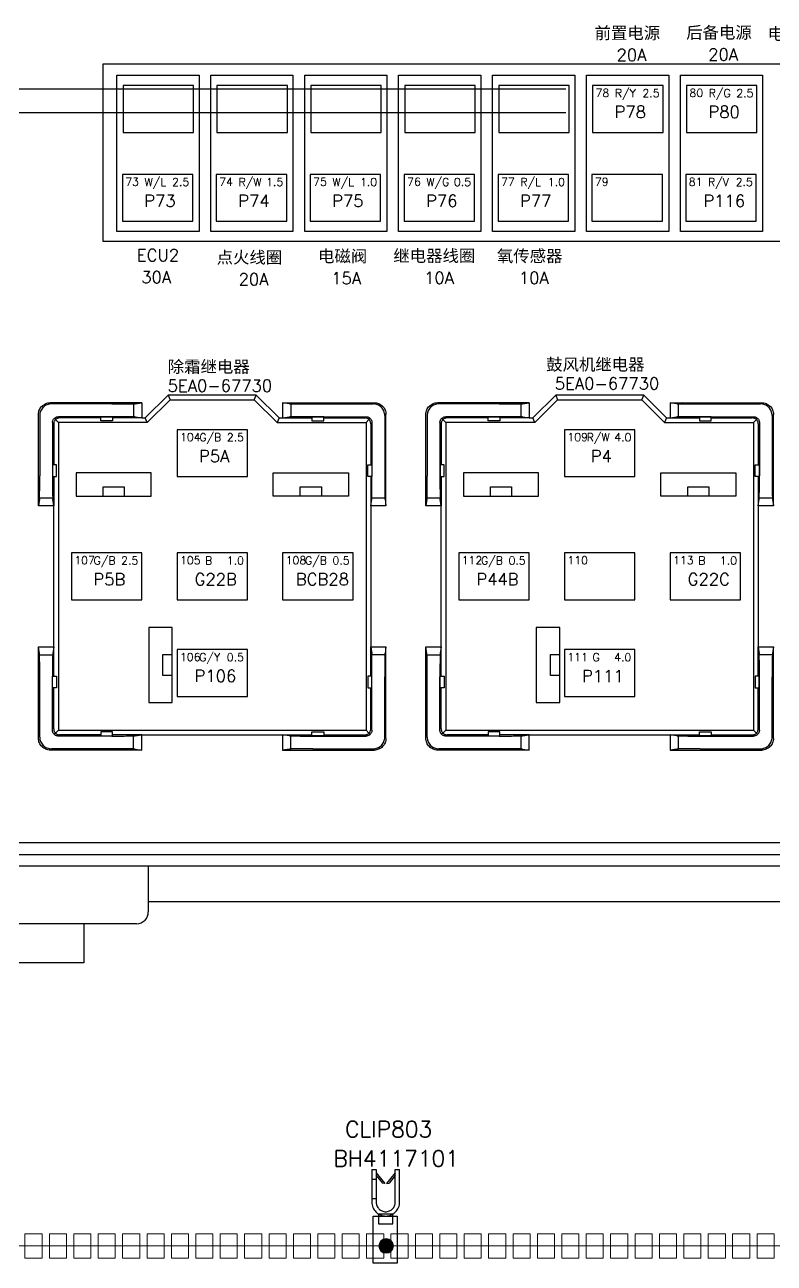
# Model space of a CAD drawing. Header units: millimetres. Extents: x 6 to 3615, y 6 to 858.
# Drawn here: x 2113.9 to 2241.9, y 422.3 to 633.9 of the extents above; entities that cross this region are included whole.
import ezdxf

# ---------------------------------------------------------------- set-up
doc = ezdxf.new("R2010")
doc.units = ezdxf.units.MM
doc.styles.add('Simplex_Style', font='simplex_.ttf')

msp = doc.modelspace()

# ---------------------------------------------------------------- hatches: boundary and pattern name
h = msp.add_hatch(color=0)
edge = h.paths.add_edge_path()
edge.add_arc((2175.65, 425.27), 1.25, 0, 360)
h = msp.add_hatch(color=0)
edge = h.paths.add_edge_path()
edge.add_arc((2175.65, 425.27), 1.25, 0, 360)

# ---------------------------------------------------------------- linework, layer by layer
at = {"color": 0, "linetype": 'Continuous', "lineweight": 30, "flags": 128}
for points in [[(2127.26, 627.16), (2127.26, 596.89), (2257.97, 596.89), (2257.97, 627.16), (2127.26, 627.16)], [(2073.3, 622.91), (2206.31, 622.91)], [(2073.3, 618.9), (2206.31, 618.9)], [(2116.29, 567.32), (2116.3, 567.51), (2116.33, 567.71), (2116.37, 567.9), (2116.44, 568.08), (2116.52, 568.26), (2116.62, 568.43), (2116.74, 568.59), (2116.87, 568.73), (2117.02, 568.86), (2117.18, 568.98), (2117.35, 569.08), (2117.52, 569.17), (2117.71, 569.23), (2117.9, 569.28), (2118.09, 569.31), (2118.29, 569.32)], [(2118.5, 569.11), (2118.3, 569.1), (2118.11, 569.07), (2117.92, 569.02), (2117.73, 568.96), (2117.55, 568.88), (2117.39, 568.77), (2117.23, 568.66), (2117.08, 568.52), (2116.95, 568.38), (2116.83, 568.22), (2116.73, 568.05), (2116.65, 567.87), (2116.58, 567.69), (2116.53, 567.5), (2116.51, 567.3), (2116.49, 567.11)], [(2133.93, 569.32), (2118.29, 569.32)], [(2128.79, 569.11), (2118.5, 569.11)], [(2128.79, 569.11), (2129.16, 569.11), (2129.53, 569.11), (2129.9, 569.11), (2130.26, 569.11), (2130.6, 569.11), (2130.92, 569.12), (2131.23, 569.12), (2131.52, 569.12), (2131.78, 569.12), (2132.02, 569.13), (2132.23, 569.13), (2132.4, 569.14), (2132.55, 569.14), (2132.66, 569.14), (2132.74, 569.15), (2132.78, 569.15)], [(2132.52, 569.14), (2132.52, 566.9)], [(2132.78, 569.15), (2133.93, 569.32), (2133.93, 566.71), (2134.53, 566.71)], [(2138.77, 569.82), (2134.86, 565.91), (2134.53, 566.71), (2138.44, 570.62)], [(2153.47, 570.62), (2138.44, 570.62), (2138.77, 569.82), (2153.14, 569.82)], [(2157.05, 565.91), (2153.14, 569.82), (2153.47, 570.62), (2157.38, 566.71), (2157.98, 566.71), (2159.13, 566.89)], [(2159.13, 569.15), (2157.98, 569.32), (2173.62, 569.32)], [(2157.98, 569.32), (2157.98, 566.71), (2162.99, 566.71)], [(2159.13, 569.15), (2159.17, 569.15), (2159.25, 569.14), (2159.36, 569.14), (2159.51, 569.14), (2159.68, 569.13), (2159.89, 569.13), (2160.13, 569.12), (2160.39, 569.12), (2160.68, 569.12), (2160.99, 569.12), (2161.32, 569.11), (2161.66, 569.11), (2162.01, 569.11), (2162.38, 569.11), (2162.75, 569.11), (2163.13, 569.11)], [(2159.39, 569.14), (2159.39, 566.9)], [(2163.13, 569.11), (2173.41, 569.11)], [(2175.42, 567.11), (2175.41, 567.3), (2175.38, 567.5), (2175.33, 567.69), (2175.26, 567.87), (2175.18, 568.05), (2175.08, 568.22), (2174.96, 568.38), (2174.83, 568.52), (2174.68, 568.66), (2174.53, 568.77), (2174.36, 568.88), (2174.18, 568.96), (2173.99, 569.02), (2173.8, 569.07), (2173.61, 569.1), (2173.41, 569.11)], [(2173.62, 569.32), (2173.82, 569.31), (2174.01, 569.28), (2174.2, 569.23), (2174.39, 569.17), (2174.57, 569.08), (2174.73, 568.98), (2174.89, 568.86), (2175.04, 568.73), (2175.17, 568.59), (2175.29, 568.43), (2175.39, 568.26), (2175.47, 568.08), (2175.54, 567.9), (2175.59, 567.71), (2175.62, 567.51), (2175.62, 567.32)], [(2182.44, 567.32), (2182.45, 567.51), (2182.48, 567.71), (2182.53, 567.9), (2182.59, 568.08), (2182.68, 568.26), (2182.78, 568.43), (2182.9, 568.59), (2183.03, 568.73), (2183.17, 568.86), (2183.33, 568.98), (2183.5, 569.08), (2183.68, 569.17), (2183.86, 569.23), (2184.05, 569.28), (2184.25, 569.31), (2184.45, 569.32)], [(2184.66, 569.11), (2184.46, 569.1), (2184.27, 569.07), (2184.08, 569.02), (2183.89, 568.96), (2183.71, 568.88), (2183.54, 568.77), (2183.39, 568.66), (2183.24, 568.52), (2183.11, 568.38), (2182.99, 568.22), (2182.89, 568.05), (2182.8, 567.87), (2182.74, 567.69), (2182.69, 567.5), (2182.66, 567.3), (2182.65, 567.11)], [(2200.08, 569.32), (2184.45, 569.32)], [(2194.94, 569.11), (2184.66, 569.11)], [(2194.94, 569.11), (2195.32, 569.11), (2195.69, 569.11), (2196.05, 569.11), (2196.41, 569.11), (2196.75, 569.11), (2197.08, 569.12), (2197.39, 569.12), (2197.67, 569.12), (2197.94, 569.12), (2198.17, 569.13), (2198.38, 569.13), (2198.56, 569.14), (2198.71, 569.14), (2198.82, 569.14), (2198.9, 569.15), (2198.94, 569.15)], [(2198.68, 566.9), (2198.68, 569.14)], [(2198.94, 569.15), (2200.08, 569.32), (2200.08, 566.71), (2200.69, 566.71)], [(2204.93, 569.82), (2201.02, 565.91), (2200.69, 566.71), (2204.6, 570.62)], [(2219.63, 570.62), (2204.6, 570.62), (2204.93, 569.82), (2219.29, 569.82)], [(2223.2, 565.91), (2219.29, 569.82), (2219.63, 570.62), (2223.54, 566.71), (2224.14, 566.71), (2225.28, 566.89)], [(2225.28, 569.15), (2224.14, 569.32), (2239.78, 569.32)], [(2224.14, 569.32), (2224.14, 566.71), (2229.15, 566.71)], [(2225.28, 569.15), (2225.33, 569.15), (2225.4, 569.14), (2225.52, 569.14), (2225.66, 569.14), (2225.84, 569.13), (2226.05, 569.13), (2226.28, 569.12), (2226.55, 569.12), (2226.83, 569.12), (2227.14, 569.12), (2227.47, 569.11), (2227.81, 569.11), (2228.17, 569.11), (2228.53, 569.11), (2228.91, 569.11), (2229.28, 569.11)], [(2225.54, 569.14), (2225.54, 566.9)], [(2227.32, 569.15), (2226.18, 569.32)], [(2227.32, 569.15), (2227.36, 569.15), (2227.44, 569.14), (2227.55, 569.14), (2227.7, 569.14), (2227.88, 569.13), (2228.09, 569.13), (2228.32, 569.12), (2228.59, 569.12), (2228.87, 569.12), (2229.18, 569.12), (2229.51, 569.11), (2229.85, 569.11), (2230.21, 569.11), (2230.57, 569.11), (2230.94, 569.11), (2231.32, 569.11)], [(2229.28, 569.11), (2239.57, 569.11)], [(2241.57, 567.11), (2241.56, 567.3), (2241.53, 567.5), (2241.48, 567.69), (2241.42, 567.87), (2241.34, 568.05), (2241.23, 568.22), (2241.12, 568.38), (2240.98, 568.52), (2240.84, 568.66), (2240.68, 568.77), (2240.51, 568.88), (2240.33, 568.96), (2240.15, 569.02), (2239.96, 569.07), (2239.76, 569.1), (2239.57, 569.11)], [(2239.78, 569.32), (2239.97, 569.31), (2240.17, 569.28), (2240.36, 569.23), (2240.54, 569.17), (2240.72, 569.08), (2240.89, 568.98), (2241.05, 568.86), (2241.2, 568.73), (2241.33, 568.59), (2241.44, 568.43), (2241.54, 568.26), (2241.63, 568.08), (2241.7, 567.9), (2241.74, 567.71), (2241.77, 567.51), (2241.78, 567.32)], [(2118.89, 522.61), (2118.89, 551.68), (2116.29, 551.68), (2116.29, 567.32)], [(2116.49, 567.11), (2116.49, 556.82)], [(2117.08, 568.52), (2116.87, 568.73)], [(2174.83, 568.52), (2175.04, 568.73)], [(2175.42, 567.11), (2175.42, 556.82)], [(2175.46, 552.82), (2175.62, 551.68), (2175.62, 567.32)], [(2185.05, 522.61), (2185.05, 551.68), (2182.44, 551.68), (2182.44, 567.32)], [(2182.65, 567.11), (2182.65, 556.82)], [(2183.03, 568.73), (2183.24, 568.52)], [(2240.98, 568.52), (2241.2, 568.73)], [(2241.57, 567.11), (2241.57, 556.82)], [(2241.61, 552.82), (2241.78, 551.68), (2241.78, 567.32)], [(2118.68, 565.92), (2118.69, 566.02), (2118.7, 566.12), (2118.73, 566.21), (2118.76, 566.3), (2118.8, 566.4), (2118.85, 566.48), (2118.91, 566.56), (2118.98, 566.63), (2119.05, 566.7), (2119.13, 566.76), (2119.21, 566.81), (2119.3, 566.85), (2119.39, 566.88), (2119.49, 566.91), (2119.59, 566.92), (2119.68, 566.92)], [(2118.68, 565.92), (2118.68, 556.82)], [(2119.19, 566.42), (2119.12, 566.35), (2119.06, 566.27), (2119.01, 566.18), (2118.97, 566.1), (2118.93, 566), (2118.91, 565.91), (2118.9, 565.81), (2118.89, 565.71)], [(2118.89, 565.71), (2118.89, 558.7)], [(2134.86, 565.91), (2119.69, 565.91), (2119.19, 566.42), (2118.98, 566.63)], [(2119.89, 566.71), (2119.8, 566.71), (2119.7, 566.7), (2119.6, 566.67), (2119.51, 566.64), (2119.42, 566.59), (2119.34, 566.54), (2119.26, 566.48), (2119.19, 566.42)], [(2128.79, 566.92), (2119.68, 566.92)], [(2119.69, 565.91), (2119.69, 513.39), (2172.22, 513.39)], [(2126.91, 566.71), (2119.89, 566.71)], [(2128.92, 566.21), (2126.91, 566.21), (2126.91, 566.91), (2128.92, 566.91), (2128.92, 566.21)], [(2132.78, 566.89), (2132.74, 566.89), (2132.66, 566.89), (2132.55, 566.9), (2132.4, 566.9), (2132.23, 566.9), (2132.02, 566.91), (2131.78, 566.91), (2131.52, 566.91), (2131.23, 566.92), (2130.92, 566.92), (2130.6, 566.92), (2130.26, 566.92), (2129.9, 566.92), (2129.53, 566.92), (2129.16, 566.92), (2128.79, 566.92)], [(2132.78, 566.89), (2133.93, 566.71), (2128.92, 566.71)], [(2157.38, 566.71), (2157.05, 565.91), (2172.22, 565.91)], [(2163.13, 566.92), (2162.75, 566.92), (2162.38, 566.92), (2162.01, 566.92), (2161.66, 566.92), (2161.32, 566.92), (2160.99, 566.92), (2160.68, 566.92), (2160.39, 566.91), (2160.13, 566.91), (2159.89, 566.91), (2159.68, 566.9), (2159.51, 566.9), (2159.36, 566.9), (2159.25, 566.89), (2159.17, 566.89), (2159.13, 566.89)], [(2162.99, 566.91), (2162.99, 566.21), (2165, 566.21), (2165, 566.91), (2162.99, 566.91)], [(2163.13, 566.92), (2172.23, 566.92)], [(2165, 566.71), (2172.02, 566.71)], [(2172.72, 566.42), (2172.65, 566.48), (2172.57, 566.54), (2172.49, 566.59), (2172.4, 566.64), (2172.31, 566.67), (2172.21, 566.7), (2172.11, 566.71), (2172.02, 566.71)], [(2172.93, 566.63), (2172.72, 566.42), (2172.22, 565.91), (2172.22, 513.39), (2172.72, 512.88), (2172.93, 512.67)], [(2172.23, 566.92), (2172.33, 566.92), (2172.42, 566.91), (2172.52, 566.88), (2172.61, 566.85), (2172.7, 566.81), (2172.78, 566.76), (2172.86, 566.7), (2172.93, 566.63), (2173, 566.56), (2173.06, 566.48), (2173.11, 566.4), (2173.15, 566.3), (2173.19, 566.21), (2173.21, 566.12), (2173.22, 566.02), (2173.23, 565.92)], [(2173.02, 565.71), (2173.02, 565.81), (2173, 565.91), (2172.98, 566), (2172.94, 566.1), (2172.9, 566.18), (2172.85, 566.27), (2172.79, 566.35), (2172.72, 566.42)], [(2173.02, 565.71), (2173.02, 558.7)], [(2173.23, 565.92), (2173.23, 556.82)], [(2184.84, 565.92), (2184.84, 566.02), (2184.86, 566.12), (2184.88, 566.21), (2184.91, 566.3), (2184.96, 566.4), (2185.01, 566.48), (2185.07, 566.56), (2185.13, 566.63), (2185.2, 566.7), (2185.28, 566.76), (2185.37, 566.81), (2185.46, 566.85), (2185.55, 566.88), (2185.65, 566.91), (2185.74, 566.92), (2185.84, 566.92)], [(2184.84, 565.92), (2184.84, 556.82)], [(2185.34, 566.42), (2185.28, 566.35), (2185.22, 566.27), (2185.17, 566.18), (2185.12, 566.1), (2185.09, 566), (2185.07, 565.91), (2185.05, 565.81), (2185.05, 565.71)], [(2185.05, 565.71), (2185.05, 558.7)], [(2201.02, 565.91), (2185.85, 565.91), (2185.34, 566.42), (2185.13, 566.63)], [(2186.05, 566.71), (2185.95, 566.71), (2185.85, 566.7), (2185.76, 566.67), (2185.67, 566.64), (2185.58, 566.59), (2185.49, 566.54), (2185.42, 566.48), (2185.34, 566.42)], [(2194.94, 566.92), (2185.84, 566.92)], [(2185.85, 565.91), (2185.85, 513.39), (2238.37, 513.39)], [(2193.07, 566.71), (2186.05, 566.71)], [(2195.07, 566.21), (2193.07, 566.21), (2193.07, 566.91), (2195.07, 566.91), (2195.07, 566.21)], [(2198.94, 566.89), (2198.9, 566.89), (2198.82, 566.89), (2198.71, 566.9), (2198.56, 566.9), (2198.38, 566.9), (2198.17, 566.91), (2197.94, 566.91), (2197.67, 566.91), (2197.39, 566.92), (2197.08, 566.92), (2196.75, 566.92), (2196.41, 566.92), (2196.05, 566.92), (2195.69, 566.92), (2195.32, 566.92), (2194.94, 566.92)], [(2198.94, 566.89), (2200.08, 566.71), (2195.07, 566.71)], [(2223.54, 566.71), (2223.2, 565.91), (2238.37, 565.91)], [(2229.28, 566.92), (2228.91, 566.92), (2228.53, 566.92), (2228.17, 566.92), (2227.81, 566.92), (2227.47, 566.92), (2227.14, 566.92), (2226.83, 566.92), (2226.55, 566.91), (2226.28, 566.91), (2226.05, 566.91), (2225.84, 566.9), (2225.66, 566.9), (2225.52, 566.9), (2225.4, 566.89), (2225.33, 566.89), (2225.28, 566.89)], [(2229.15, 566.91), (2229.15, 566.21), (2231.16, 566.21), (2231.16, 566.91), (2229.15, 566.91)], [(2229.28, 566.92), (2238.38, 566.92)], [(2231.16, 566.71), (2238.17, 566.71)], [(2238.88, 566.42), (2238.81, 566.48), (2238.73, 566.54), (2238.64, 566.59), (2238.55, 566.64), (2238.46, 566.67), (2238.37, 566.7), (2238.27, 566.71), (2238.17, 566.71)], [(2239.09, 566.63), (2238.88, 566.42), (2238.37, 565.91), (2238.37, 513.39), (2238.88, 512.88), (2239.09, 512.67)], [(2238.38, 566.92), (2238.48, 566.92), (2238.58, 566.91), (2238.67, 566.88), (2238.77, 566.85), (2238.85, 566.81), (2238.94, 566.76), (2239.02, 566.7), (2239.09, 566.63), (2239.16, 566.56), (2239.22, 566.48), (2239.27, 566.4), (2239.31, 566.3), (2239.34, 566.21), (2239.37, 566.12), (2239.38, 566.02), (2239.39, 565.92)], [(2239.17, 565.71), (2239.17, 565.81), (2239.16, 565.91), (2239.13, 566), (2239.1, 566.1), (2239.05, 566.18), (2239.01, 566.27), (2238.95, 566.35), (2238.88, 566.42)], [(2239.17, 565.71), (2239.17, 558.7)], [(2239.39, 565.92), (2239.39, 556.82)], [(2118.69, 558.7), (2118.69, 556.69), (2119.39, 556.69), (2119.39, 558.7), (2118.69, 558.7)], [(2173.22, 556.69), (2172.52, 556.69), (2172.52, 558.7), (2173.22, 558.7), (2173.22, 556.69)], [(2184.85, 558.7), (2184.85, 556.69), (2185.55, 556.69), (2185.55, 558.7), (2184.85, 558.7)], [(2239.37, 556.69), (2238.67, 556.69), (2238.67, 558.7), (2239.37, 558.7), (2239.37, 556.69)], [(2116.46, 552.82), (2116.46, 552.86), (2116.46, 552.95), (2116.47, 553.06), (2116.47, 553.2), (2116.48, 553.38), (2116.48, 553.59), (2116.48, 553.83), (2116.48, 554.09), (2116.49, 554.37), (2116.49, 554.68), (2116.49, 555.01), (2116.49, 555.35), (2116.49, 555.71), (2116.49, 556.07), (2116.49, 556.45), (2116.49, 556.82)], [(2118.68, 556.82), (2118.68, 556.45), (2118.68, 556.07), (2118.68, 555.71), (2118.68, 555.35), (2118.69, 555.01), (2118.69, 554.68), (2118.69, 554.37), (2118.69, 554.09), (2118.7, 553.83), (2118.7, 553.59), (2118.7, 553.38), (2118.71, 553.2), (2118.71, 553.06), (2118.71, 552.95), (2118.72, 552.86), (2118.72, 552.82)], [(2118.89, 556.69), (2118.89, 551.68), (2118.72, 552.82)], [(2122.7, 557.34), (2122.7, 553.33), (2135.53, 553.33), (2135.53, 557.34), (2122.7, 557.34)], [(2169.21, 553.33), (2156.38, 553.33), (2156.38, 557.34), (2169.21, 557.34), (2169.21, 553.33)], [(2173.02, 556.69), (2173.02, 527.62), (2175.62, 527.62), (2175.46, 526.48)], [(2173.19, 552.82), (2173.2, 552.86), (2173.2, 552.95), (2173.2, 553.06), (2173.21, 553.2), (2173.21, 553.38), (2173.21, 553.59), (2173.22, 553.83), (2173.22, 554.09), (2173.22, 554.37), (2173.22, 554.68), (2173.22, 555.01), (2173.23, 555.35), (2173.23, 555.71), (2173.23, 556.07), (2173.23, 556.45), (2173.23, 556.82)], [(2175.42, 556.82), (2175.42, 556.45), (2175.42, 556.07), (2175.42, 555.71), (2175.42, 555.35), (2175.42, 555.01), (2175.42, 554.68), (2175.42, 554.37), (2175.43, 554.09), (2175.43, 553.83), (2175.43, 553.59), (2175.44, 553.38), (2175.44, 553.2), (2175.44, 553.06), (2175.45, 552.95), (2175.45, 552.86), (2175.46, 552.82)], [(2182.61, 552.82), (2182.62, 552.86), (2182.62, 552.95), (2182.62, 553.06), (2182.63, 553.2), (2182.63, 553.38), (2182.64, 553.59), (2182.64, 553.83), (2182.64, 554.09), (2182.64, 554.37), (2182.65, 554.68), (2182.65, 555.01), (2182.65, 555.35), (2182.65, 555.71), (2182.65, 556.07), (2182.65, 556.45), (2182.65, 556.82)], [(2184.84, 556.82), (2184.84, 556.45), (2184.84, 556.07), (2184.84, 555.71), (2184.84, 555.35), (2184.84, 555.01), (2184.84, 554.68), (2184.85, 554.37), (2184.85, 554.09), (2184.85, 553.83), (2184.85, 553.59), (2184.86, 553.38), (2184.86, 553.2), (2184.86, 553.06), (2184.87, 552.95), (2184.87, 552.86), (2184.88, 552.82)], [(2185.05, 556.69), (2185.05, 551.68), (2184.88, 552.82)], [(2188.86, 557.34), (2188.86, 553.33), (2201.69, 553.33), (2201.69, 557.34), (2188.86, 557.34)], [(2235.37, 553.33), (2222.54, 553.33), (2222.54, 557.34), (2235.37, 557.34), (2235.37, 553.33)], [(2239.17, 556.69), (2239.17, 527.62), (2241.78, 527.62), (2241.61, 526.48)], [(2239.35, 552.82), (2239.35, 552.86), (2239.35, 552.95), (2239.36, 553.06), (2239.36, 553.2), (2239.36, 553.38), (2239.37, 553.59), (2239.37, 553.83), (2239.38, 554.09), (2239.38, 554.37), (2239.38, 554.68), (2239.38, 555.01), (2239.38, 555.35), (2239.38, 555.71), (2239.39, 556.07), (2239.39, 556.45), (2239.39, 556.82)], [(2241.57, 556.82), (2241.57, 556.45), (2241.57, 556.07), (2241.57, 555.71), (2241.58, 555.35), (2241.58, 555.01), (2241.58, 554.68), (2241.58, 554.37), (2241.58, 554.09), (2241.59, 553.83), (2241.59, 553.59), (2241.59, 553.38), (2241.6, 553.2), (2241.6, 553.06), (2241.6, 552.95), (2241.61, 552.86), (2241.61, 552.82)], [(2127.31, 553.33), (2127.31, 554.94), (2130.92, 554.94), (2130.92, 553.33)], [(2160.99, 553.33), (2160.99, 554.94), (2164.6, 554.94), (2164.6, 553.33)], [(2193.47, 553.33), (2193.47, 554.94), (2197.08, 554.94), (2197.08, 553.33)], [(2227.15, 553.33), (2227.15, 554.94), (2230.76, 554.94), (2230.76, 553.33)], [(2116.46, 552.82), (2116.29, 551.68)], [(2116.47, 553.08), (2118.71, 553.08)], [(2175.62, 551.68), (2173.02, 551.68), (2173.19, 552.82)], [(2173.2, 553.08), (2175.44, 553.08)], [(2182.61, 552.82), (2182.44, 551.68)], [(2182.62, 553.08), (2184.86, 553.08)], [(2241.78, 551.68), (2239.17, 551.68), (2239.35, 552.82)], [(2239.36, 553.08), (2241.6, 553.08)], [(2135.13, 530.93), (2135.13, 518.1), (2139.14, 518.1), (2139.14, 530.93), (2135.13, 530.93)], [(2201.29, 530.93), (2201.29, 518.1), (2205.29, 518.1), (2205.29, 530.93), (2201.29, 530.93)], [(2116.29, 511.98), (2116.29, 527.62)], [(2116.46, 526.48), (2116.29, 527.62), (2118.89, 527.62), (2118.72, 526.48)], [(2173.02, 522.61), (2173.02, 527.62), (2173.19, 526.48)], [(2175.62, 511.98), (2175.62, 527.62)], [(2182.44, 511.98), (2182.44, 527.62)], [(2182.61, 526.48), (2182.44, 527.62), (2185.05, 527.62), (2184.88, 526.48)], [(2239.17, 522.61), (2239.17, 527.62), (2239.35, 526.48)], [(2241.78, 511.98), (2241.78, 527.62)], [(2116.49, 522.48), (2116.49, 522.86), (2116.49, 523.23), (2116.49, 523.59), (2116.49, 523.95), (2116.49, 524.29), (2116.49, 524.62), (2116.49, 524.93), (2116.48, 525.21), (2116.48, 525.48), (2116.48, 525.71), (2116.48, 525.92), (2116.47, 526.1), (2116.47, 526.24), (2116.46, 526.36), (2116.46, 526.44), (2116.46, 526.48)], [(2116.47, 526.22), (2118.71, 526.22)], [(2118.72, 526.48), (2118.72, 526.44), (2118.71, 526.36), (2118.71, 526.24), (2118.71, 526.1), (2118.7, 525.92), (2118.7, 525.71), (2118.7, 525.48), (2118.69, 525.21), (2118.69, 524.93), (2118.69, 524.62), (2118.69, 524.29), (2118.68, 523.95), (2118.68, 523.59), (2118.68, 523.23), (2118.68, 522.86), (2118.68, 522.48)], [(2139.14, 522.71), (2137.54, 522.71), (2137.54, 526.32), (2139.14, 526.32)], [(2173.23, 522.48), (2173.23, 522.86), (2173.23, 523.23), (2173.23, 523.59), (2173.23, 523.95), (2173.22, 524.29), (2173.22, 524.62), (2173.22, 524.93), (2173.22, 525.21), (2173.22, 525.48), (2173.21, 525.71), (2173.21, 525.92), (2173.21, 526.1), (2173.2, 526.24), (2173.2, 526.36), (2173.2, 526.44), (2173.19, 526.48)], [(2175.44, 526.22), (2173.2, 526.22)], [(2175.46, 526.48), (2175.45, 526.44), (2175.45, 526.36), (2175.44, 526.24), (2175.44, 526.1), (2175.44, 525.92), (2175.43, 525.71), (2175.43, 525.48), (2175.43, 525.21), (2175.42, 524.93), (2175.42, 524.62), (2175.42, 524.29), (2175.42, 523.95), (2175.42, 523.59), (2175.42, 523.23), (2175.42, 522.86), (2175.42, 522.48)], [(2182.65, 522.48), (2182.65, 522.86), (2182.65, 523.23), (2182.65, 523.59), (2182.65, 523.95), (2182.65, 524.29), (2182.65, 524.62), (2182.64, 524.93), (2182.64, 525.21), (2182.64, 525.48), (2182.64, 525.71), (2182.63, 525.92), (2182.63, 526.1), (2182.62, 526.24), (2182.62, 526.36), (2182.62, 526.44), (2182.61, 526.48)], [(2182.62, 526.22), (2184.86, 526.22)], [(2184.88, 526.48), (2184.87, 526.44), (2184.87, 526.36), (2184.86, 526.24), (2184.86, 526.1), (2184.86, 525.92), (2184.85, 525.71), (2184.85, 525.48), (2184.85, 525.21), (2184.85, 524.93), (2184.84, 524.62), (2184.84, 524.29), (2184.84, 523.95), (2184.84, 523.59), (2184.84, 523.23), (2184.84, 522.86), (2184.84, 522.48)], [(2205.29, 522.71), (2203.69, 522.71), (2203.69, 526.32), (2205.29, 526.32)], [(2239.39, 522.48), (2239.39, 522.86), (2239.39, 523.23), (2239.38, 523.59), (2239.38, 523.95), (2239.38, 524.29), (2239.38, 524.62), (2239.38, 524.93), (2239.38, 525.21), (2239.37, 525.48), (2239.37, 525.71), (2239.36, 525.92), (2239.36, 526.1), (2239.36, 526.24), (2239.35, 526.36), (2239.35, 526.44), (2239.35, 526.48)], [(2241.6, 526.22), (2239.36, 526.22)], [(2241.61, 526.48), (2241.61, 526.44), (2241.6, 526.36), (2241.6, 526.24), (2241.6, 526.1), (2241.59, 525.92), (2241.59, 525.71), (2241.59, 525.48), (2241.58, 525.21), (2241.58, 524.93), (2241.58, 524.62), (2241.58, 524.29), (2241.58, 523.95), (2241.57, 523.59), (2241.57, 523.23), (2241.57, 522.86), (2241.57, 522.48)], [(2119.39, 520.61), (2118.69, 520.61), (2118.69, 522.61), (2119.39, 522.61), (2119.39, 520.61)], [(2172.52, 520.61), (2173.22, 520.61), (2173.22, 522.61), (2172.52, 522.61), (2172.52, 520.61)], [(2185.55, 520.61), (2184.85, 520.61), (2184.85, 522.61), (2185.55, 522.61), (2185.55, 520.61)], [(2238.67, 520.61), (2239.37, 520.61), (2239.37, 522.61), (2238.67, 522.61), (2238.67, 520.61)], [(2116.49, 512.2), (2116.49, 522.48)], [(2118.68, 513.38), (2118.68, 522.48)], [(2118.89, 513.59), (2118.89, 520.61)], [(2173.02, 513.59), (2173.02, 520.61)], [(2173.23, 513.38), (2173.23, 522.48)], [(2175.42, 512.2), (2175.42, 522.48)], [(2182.65, 512.2), (2182.65, 522.48)], [(2184.84, 513.38), (2184.84, 522.48)], [(2185.05, 513.59), (2185.05, 520.61)], [(2239.17, 513.59), (2239.17, 520.61)], [(2239.39, 513.38), (2239.39, 522.48)], [(2241.57, 512.2), (2241.57, 522.48)], [(2118.29, 509.98), (2118.09, 509.99), (2117.9, 510.02), (2117.71, 510.07), (2117.52, 510.13), (2117.35, 510.22), (2117.18, 510.32), (2117.02, 510.43), (2116.87, 510.57), (2116.74, 510.71), (2116.62, 510.87), (2116.52, 511.04), (2116.44, 511.22), (2116.37, 511.4), (2116.33, 511.59), (2116.3, 511.79), (2116.29, 511.98)], [(2116.49, 512.2), (2116.51, 512), (2116.53, 511.8), (2116.58, 511.61), (2116.65, 511.43), (2116.73, 511.25), (2116.83, 511.08), (2116.95, 510.92), (2117.08, 510.78), (2117.23, 510.65), (2117.39, 510.53), (2117.55, 510.43), (2117.73, 510.34), (2117.92, 510.28), (2118.11, 510.23), (2118.3, 510.2), (2118.5, 510.19)], [(2119.68, 512.38), (2119.59, 512.38), (2119.49, 512.4), (2119.39, 512.42), (2119.3, 512.45), (2119.21, 512.49), (2119.13, 512.55), (2119.05, 512.6), (2118.98, 512.67), (2118.91, 512.74), (2118.85, 512.82), (2118.8, 512.91), (2118.76, 512.99), (2118.73, 513.09), (2118.7, 513.18), (2118.69, 513.28), (2118.68, 513.38)], [(2118.89, 513.59), (2118.9, 513.49), (2118.91, 513.39), (2118.93, 513.3), (2118.97, 513.21), (2119.01, 513.12), (2119.06, 513.03), (2119.12, 512.96), (2119.19, 512.88)], [(2119.69, 513.39), (2119.19, 512.88), (2118.98, 512.67)], [(2119.19, 512.88), (2119.26, 512.82), (2119.34, 512.76), (2119.42, 512.71), (2119.51, 512.66), (2119.6, 512.63), (2119.7, 512.61), (2119.8, 512.59), (2119.89, 512.59)], [(2128.79, 512.38), (2119.68, 512.38)], [(2126.91, 512.59), (2119.89, 512.59)], [(2126.91, 513.09), (2126.91, 512.39), (2128.92, 512.39), (2128.92, 513.09), (2126.91, 513.09)], [(2128.79, 512.38), (2129.16, 512.38), (2129.53, 512.38), (2129.9, 512.38), (2130.26, 512.38), (2130.6, 512.38), (2130.92, 512.38), (2131.23, 512.39), (2131.52, 512.39), (2131.78, 512.39), (2132.02, 512.39), (2132.23, 512.4), (2132.4, 512.4), (2132.55, 512.4), (2132.66, 512.41), (2132.74, 512.41), (2132.78, 512.42)], [(2132.78, 510.15), (2133.93, 509.98), (2133.93, 512.59), (2128.92, 512.59)], [(2132.52, 510.16), (2132.52, 512.4)], [(2132.78, 512.42), (2133.93, 512.59), (2157.98, 512.59), (2157.98, 509.98), (2173.62, 509.98)], [(2159.13, 512.42), (2157.98, 512.59), (2162.99, 512.59)], [(2159.13, 512.42), (2159.17, 512.41), (2159.25, 512.41), (2159.36, 512.4), (2159.51, 512.4), (2159.68, 512.4), (2159.89, 512.39), (2160.13, 512.39), (2160.39, 512.39), (2160.68, 512.39), (2160.99, 512.38), (2161.32, 512.38), (2161.66, 512.38), (2162.01, 512.38), (2162.38, 512.38), (2162.75, 512.38), (2163.13, 512.38)], [(2159.39, 510.16), (2159.39, 512.4)], [(2165, 512.39), (2162.99, 512.39), (2162.99, 513.09), (2165, 513.09), (2165, 512.39)], [(2163.13, 512.38), (2172.23, 512.38)], [(2165, 512.59), (2172.02, 512.59)], [(2172.02, 512.59), (2172.11, 512.59), (2172.21, 512.61), (2172.31, 512.63), (2172.4, 512.66), (2172.49, 512.71), (2172.57, 512.76), (2172.65, 512.82), (2172.72, 512.88)], [(2173.23, 513.38), (2173.22, 513.28), (2173.21, 513.18), (2173.19, 513.09), (2173.15, 512.99), (2173.11, 512.91), (2173.06, 512.82), (2173, 512.74), (2172.93, 512.67), (2172.86, 512.6), (2172.78, 512.55), (2172.7, 512.49), (2172.61, 512.45), (2172.52, 512.42), (2172.42, 512.4), (2172.33, 512.38), (2172.23, 512.38)], [(2172.72, 512.88), (2172.79, 512.96), (2172.85, 513.03), (2172.9, 513.12), (2172.94, 513.21), (2172.98, 513.3), (2173, 513.39), (2173.02, 513.49), (2173.02, 513.59)], [(2173.41, 510.19), (2173.61, 510.2), (2173.8, 510.23), (2173.99, 510.28), (2174.18, 510.34), (2174.36, 510.43), (2174.53, 510.53), (2174.68, 510.65), (2174.83, 510.78), (2174.96, 510.92), (2175.08, 511.08), (2175.18, 511.25), (2175.26, 511.43), (2175.33, 511.61), (2175.38, 511.8), (2175.41, 512), (2175.42, 512.2)], [(2175.62, 511.98), (2175.62, 511.79), (2175.59, 511.59), (2175.54, 511.4), (2175.47, 511.22), (2175.39, 511.04), (2175.29, 510.87), (2175.17, 510.71), (2175.04, 510.57), (2174.89, 510.43), (2174.73, 510.32), (2174.57, 510.22), (2174.39, 510.13), (2174.2, 510.07), (2174.01, 510.02), (2173.82, 509.99), (2173.62, 509.98)], [(2184.45, 509.98), (2184.25, 509.99), (2184.05, 510.02), (2183.86, 510.07), (2183.68, 510.13), (2183.5, 510.22), (2183.33, 510.32), (2183.17, 510.43), (2183.03, 510.57), (2182.9, 510.71), (2182.78, 510.87), (2182.68, 511.04), (2182.59, 511.22), (2182.53, 511.4), (2182.48, 511.59), (2182.45, 511.79), (2182.44, 511.98)], [(2182.65, 512.2), (2182.66, 512), (2182.69, 511.8), (2182.74, 511.61), (2182.8, 511.43), (2182.89, 511.25), (2182.99, 511.08), (2183.11, 510.92), (2183.24, 510.78), (2183.39, 510.65), (2183.54, 510.53), (2183.71, 510.43), (2183.89, 510.34), (2184.08, 510.28), (2184.27, 510.23), (2184.46, 510.2), (2184.66, 510.19)], [(2185.84, 512.38), (2185.74, 512.38), (2185.65, 512.4), (2185.55, 512.42), (2185.46, 512.45), (2185.37, 512.49), (2185.28, 512.55), (2185.2, 512.6), (2185.13, 512.67), (2185.07, 512.74), (2185.01, 512.82), (2184.96, 512.91), (2184.91, 512.99), (2184.88, 513.09), (2184.86, 513.18), (2184.84, 513.28), (2184.84, 513.38)], [(2185.05, 513.59), (2185.05, 513.49), (2185.07, 513.39), (2185.09, 513.3), (2185.12, 513.21), (2185.17, 513.12), (2185.22, 513.03), (2185.28, 512.96), (2185.34, 512.88)], [(2185.85, 513.39), (2185.34, 512.88), (2185.13, 512.67)], [(2185.34, 512.88), (2185.42, 512.82), (2185.49, 512.76), (2185.58, 512.71), (2185.67, 512.66), (2185.76, 512.63), (2185.85, 512.61), (2185.95, 512.59), (2186.05, 512.59)], [(2194.94, 512.38), (2185.84, 512.38)], [(2193.07, 512.59), (2186.05, 512.59)], [(2193.07, 513.09), (2193.07, 512.39), (2195.07, 512.39), (2195.07, 513.09), (2193.07, 513.09)], [(2194.94, 512.38), (2195.32, 512.38), (2195.69, 512.38), (2196.05, 512.38), (2196.41, 512.38), (2196.75, 512.38), (2197.08, 512.38), (2197.39, 512.39), (2197.67, 512.39), (2197.94, 512.39), (2198.17, 512.39), (2198.38, 512.4), (2198.56, 512.4), (2198.71, 512.4), (2198.82, 512.41), (2198.9, 512.41), (2198.94, 512.42)], [(2198.94, 510.15), (2200.08, 509.98), (2200.08, 512.59), (2195.07, 512.59)], [(2198.68, 510.16), (2198.68, 512.4)], [(2198.94, 512.42), (2200.08, 512.59), (2224.14, 512.59), (2224.14, 509.98), (2239.78, 509.98)], [(2225.28, 512.42), (2224.14, 512.59), (2229.15, 512.59)], [(2225.28, 512.42), (2225.33, 512.41), (2225.4, 512.41), (2225.52, 512.4), (2225.66, 512.4), (2225.84, 512.4), (2226.05, 512.39), (2226.28, 512.39), (2226.55, 512.39), (2226.83, 512.39), (2227.14, 512.38), (2227.47, 512.38), (2227.81, 512.38), (2228.17, 512.38), (2228.53, 512.38), (2228.91, 512.38), (2229.28, 512.38)], [(2225.54, 512.4), (2225.54, 510.16)], [(2231.16, 512.39), (2229.15, 512.39), (2229.15, 513.09), (2231.16, 513.09), (2231.16, 512.39)], [(2229.28, 512.38), (2238.38, 512.38)], [(2231.16, 512.59), (2238.17, 512.59)], [(2238.17, 512.59), (2238.27, 512.59), (2238.37, 512.61), (2238.46, 512.63), (2238.55, 512.66), (2238.64, 512.71), (2238.73, 512.76), (2238.81, 512.82), (2238.88, 512.88)], [(2239.39, 513.38), (2239.38, 513.28), (2239.37, 513.18), (2239.34, 513.09), (2239.31, 512.99), (2239.27, 512.91), (2239.22, 512.82), (2239.16, 512.74), (2239.09, 512.67), (2239.02, 512.6), (2238.94, 512.55), (2238.85, 512.49), (2238.77, 512.45), (2238.67, 512.42), (2238.58, 512.4), (2238.48, 512.38), (2238.38, 512.38)], [(2238.88, 512.88), (2238.95, 512.96), (2239.01, 513.03), (2239.05, 513.12), (2239.1, 513.21), (2239.13, 513.3), (2239.16, 513.39), (2239.17, 513.49), (2239.17, 513.59)], [(2239.57, 510.19), (2239.76, 510.2), (2239.96, 510.23), (2240.15, 510.28), (2240.33, 510.34), (2240.51, 510.43), (2240.68, 510.53), (2240.84, 510.65), (2240.98, 510.78), (2241.12, 510.92), (2241.23, 511.08), (2241.34, 511.25), (2241.42, 511.43), (2241.48, 511.61), (2241.53, 511.8), (2241.56, 512), (2241.57, 512.2)], [(2241.78, 511.98), (2241.77, 511.79), (2241.74, 511.59), (2241.7, 511.4), (2241.63, 511.22), (2241.54, 511.04), (2241.44, 510.87), (2241.33, 510.71), (2241.2, 510.57), (2241.05, 510.43), (2240.89, 510.32), (2240.72, 510.22), (2240.54, 510.13), (2240.36, 510.07), (2240.17, 510.02), (2239.97, 509.99), (2239.78, 509.98)], [(2117.08, 510.78), (2116.87, 510.57)], [(2133.93, 509.98), (2118.29, 509.98)], [(2128.79, 510.19), (2118.5, 510.19)], [(2132.78, 510.15), (2132.74, 510.16), (2132.66, 510.16), (2132.55, 510.16), (2132.4, 510.17), (2132.23, 510.17), (2132.02, 510.17), (2131.78, 510.18), (2131.52, 510.18), (2131.23, 510.18), (2130.92, 510.18), (2130.6, 510.19), (2130.26, 510.19), (2129.9, 510.19), (2129.53, 510.19), (2129.16, 510.19), (2128.79, 510.19)], [(2159.13, 510.15), (2157.98, 509.98)], [(2163.13, 510.19), (2162.75, 510.19), (2162.38, 510.19), (2162.01, 510.19), (2161.66, 510.19), (2161.32, 510.19), (2160.99, 510.18), (2160.68, 510.18), (2160.39, 510.18), (2160.13, 510.18), (2159.89, 510.17), (2159.68, 510.17), (2159.51, 510.17), (2159.36, 510.16), (2159.25, 510.16), (2159.17, 510.16), (2159.13, 510.15)], [(2163.13, 510.19), (2173.41, 510.19)], [(2174.83, 510.78), (2175.04, 510.57)], [(2183.24, 510.78), (2183.03, 510.57)], [(2200.08, 509.98), (2184.45, 509.98)], [(2194.94, 510.19), (2184.66, 510.19)], [(2198.94, 510.15), (2198.9, 510.16), (2198.82, 510.16), (2198.71, 510.16), (2198.56, 510.17), (2198.38, 510.17), (2198.17, 510.17), (2197.94, 510.18), (2197.67, 510.18), (2197.39, 510.18), (2197.08, 510.18), (2196.75, 510.19), (2196.41, 510.19), (2196.05, 510.19), (2195.69, 510.19), (2195.32, 510.19), (2194.94, 510.19)], [(2225.28, 510.15), (2224.14, 509.98)], [(2229.28, 510.19), (2228.91, 510.19), (2228.53, 510.19), (2228.17, 510.19), (2227.81, 510.19), (2227.47, 510.19), (2227.14, 510.18), (2226.83, 510.18), (2226.55, 510.18), (2226.28, 510.18), (2226.05, 510.17), (2225.84, 510.17), (2225.66, 510.17), (2225.52, 510.16), (2225.4, 510.16), (2225.33, 510.16), (2225.28, 510.15)], [(2229.28, 510.19), (2239.57, 510.19)], [(2241.2, 510.57), (2240.98, 510.78)], [(2484.85, 494.15), (2049.83, 494.15)], [(2049.83, 492.15), (2484.85, 492.15)], [(2484.85, 490.14), (2049.83, 490.14)], [(2135.03, 490.14), (2135.03, 482.33)], [(2135.03, 484.13), (2399.65, 484.13)], [(2133.03, 480.32), (2094.93, 480.32)], [(2124.01, 480.32), (2124.01, 473.61), (2103.96, 473.61), (2103.96, 480.32)], [(2173.21, 438.33), (2173.95, 438.33)], [(2173.21, 438.33), (2173.21, 432.76), (2173.22, 432.53), (2173.26, 432.29), (2173.31, 432.07), (2173.39, 431.85), (2173.49, 431.64), (2173.61, 431.44), (2173.75, 431.25), (2173.9, 431.08), (2174.08, 430.92), (2174.26, 430.78), (2174.46, 430.66), (2174.67, 430.57), (2174.89, 430.49), (2175.12, 430.43), (2175.35, 430.4), (2175.58, 430.39), (2175.82, 430.4), (2176.04, 430.43), (2176.27, 430.49), (2176.49, 430.57), (2176.7, 430.66), (2176.9, 430.78), (2177.09, 430.92), (2177.26, 431.08), (2177.42, 431.25), (2177.55, 431.44), (2177.67, 431.64), (2177.77, 431.85), (2177.85, 432.07), (2177.91, 432.29), (2177.94, 432.53), (2177.95, 432.76), (2177.95, 438.33)], [(2173.95, 438.33), (2173.95, 432.76), (2173.96, 432.6), (2173.98, 432.44), (2174.02, 432.28), (2174.07, 432.13), (2174.14, 431.99), (2174.22, 431.85), (2174.32, 431.72), (2174.42, 431.6), (2174.54, 431.49), (2174.67, 431.4), (2174.81, 431.32), (2174.96, 431.25), (2175.11, 431.19), (2175.26, 431.15), (2175.42, 431.13), (2175.58, 431.12), (2175.74, 431.13), (2175.9, 431.15), (2176.05, 431.19), (2176.21, 431.25), (2176.35, 431.32), (2176.49, 431.4), (2176.62, 431.49), (2176.74, 431.6), (2176.84, 431.72), (2176.94, 431.85), (2177.02, 431.99), (2177.09, 432.13), (2177.15, 432.28), (2177.18, 432.44), (2177.21, 432.6), (2177.22, 432.76), (2177.22, 438.33)], [(2177.22, 438.33), (2177.95, 438.33)], [(2173.21, 436.7), (2173.95, 436.7)], [(2173.95, 437.76), (2175.43, 435.94)], [(2173.95, 437.31), (2175.01, 436.01)], [(2175.43, 435.94), (2175.01, 436.01)], [(2177.22, 437.76), (2175.73, 435.94)], [(2175.73, 435.94), (2176.15, 436.01)], [(2177.22, 437.31), (2176.15, 436.01)], [(2173.21, 433.38), (2173.95, 433.38)]]:
    msp.add_lwpolyline(points, dxfattribs=at)
for points in [[(2129.67, 625.24), (2143.71, 625.24), (2143.71, 598.56), (2129.67, 598.56), (2129.67, 625.24)], [(2145.71, 625.24), (2159.74, 625.24), (2159.74, 598.56), (2145.71, 598.56), (2145.71, 625.24)], [(2161.74, 625.24), (2175.78, 625.24), (2175.78, 598.56), (2161.74, 598.56), (2161.74, 625.24)], [(2177.78, 625.24), (2191.82, 625.24), (2191.82, 598.56), (2177.78, 598.56), (2177.78, 625.24)], [(2193.82, 625.24), (2207.86, 625.24), (2207.86, 598.56), (2193.82, 598.56), (2193.82, 625.24)], [(2209.86, 625.24), (2223.9, 625.24), (2223.9, 598.56), (2209.86, 598.56), (2209.86, 625.24)], [(2225.9, 625.24), (2239.93, 625.24), (2239.93, 598.56), (2225.9, 598.56), (2225.9, 625.24)], [(2130.72, 615.48), (2142.75, 615.48), (2142.75, 623.5), (2130.72, 623.5), (2130.72, 615.48)], [(2146.76, 615.48), (2158.78, 615.48), (2158.78, 623.5), (2146.76, 623.5), (2146.76, 615.48)], [(2162.79, 615.48), (2174.82, 615.48), (2174.82, 623.5), (2162.79, 623.5), (2162.79, 615.48)], [(2178.83, 615.48), (2190.86, 615.48), (2190.86, 623.5), (2178.83, 623.5), (2178.83, 615.48)], [(2194.87, 615.48), (2206.9, 615.48), (2206.9, 623.5), (2194.87, 623.5), (2194.87, 615.48)], [(2210.91, 615.48), (2222.93, 615.48), (2222.93, 623.5), (2210.91, 623.5), (2210.91, 615.48)], [(2226.95, 615.48), (2238.97, 615.48), (2238.97, 623.5), (2226.95, 623.5), (2226.95, 615.48)], [(2130.61, 600.3), (2142.64, 600.3), (2142.64, 608.32), (2130.61, 608.32), (2130.61, 600.3)], [(2146.65, 600.3), (2158.67, 600.3), (2158.67, 608.32), (2146.65, 608.32), (2146.65, 600.3)], [(2162.68, 600.3), (2174.71, 600.3), (2174.71, 608.32), (2162.68, 608.32), (2162.68, 600.3)], [(2178.72, 600.3), (2190.75, 600.3), (2190.75, 608.32), (2178.72, 608.32), (2178.72, 600.3)], [(2194.76, 600.3), (2206.79, 600.3), (2206.79, 608.32), (2194.76, 608.32), (2194.76, 600.3)], [(2210.8, 600.3), (2222.83, 600.3), (2222.83, 608.32), (2210.8, 608.32), (2210.8, 600.3)], [(2226.83, 600.3), (2238.86, 600.3), (2238.86, 608.32), (2226.83, 608.32), (2226.83, 600.3)], [(2151.97, 564.71), (2139.94, 564.71), (2139.94, 556.69), (2151.97, 556.69), (2151.97, 564.71)], [(2218.12, 564.71), (2206.1, 564.71), (2206.1, 556.69), (2218.12, 556.69), (2218.12, 564.71)], [(2133.93, 543.66), (2121.9, 543.66), (2121.9, 535.64), (2133.93, 535.64), (2133.93, 543.66)], [(2151.97, 543.66), (2139.94, 543.66), (2139.94, 535.64), (2151.97, 535.64), (2151.97, 543.66)], [(2170.01, 543.66), (2157.98, 543.66), (2157.98, 535.64), (2170.01, 535.64), (2170.01, 543.66)], [(2200.08, 543.66), (2188.05, 543.66), (2188.05, 535.64), (2200.08, 535.64), (2200.08, 543.66)], [(2218.12, 543.66), (2206.1, 543.66), (2206.1, 535.64), (2218.12, 535.64), (2218.12, 543.66)], [(2236.17, 543.66), (2224.14, 543.66), (2224.14, 535.64), (2236.17, 535.64), (2236.17, 543.66)], [(2151.97, 527.14), (2139.94, 527.14), (2139.94, 519.12), (2151.97, 519.12), (2151.97, 527.14)], [(2218.12, 527.14), (2206.1, 527.14), (2206.1, 519.12), (2218.12, 519.12), (2218.12, 527.14)], [(2173.45, 430.39), (2177.54, 430.39), (2177.54, 422.32), (2173.45, 422.32)], [(2174.36, 429.05), (2176.78, 429.05), (2176.78, 430.72), (2174.36, 430.72)]]:
    msp.add_lwpolyline(points, close=True, dxfattribs=at)
at = {"color": 0, "linetype": 'Continuous', "lineweight": 13, "flags": 128}
for points in [[(2113.98, 423.18), (2116.9, 423.18), (2116.9, 427.35), (2113.98, 427.35), (2113.98, 423.18)], [(2118.15, 423.18), (2121.07, 423.18), (2121.07, 427.35), (2118.15, 427.35), (2118.15, 423.18)], [(2122.32, 423.18), (2125.23, 423.18), (2125.23, 427.35), (2122.32, 427.35), (2122.32, 423.18)], [(2126.48, 423.18), (2129.4, 423.18), (2129.4, 427.35), (2126.48, 427.35), (2126.48, 423.18)], [(2130.65, 423.18), (2133.57, 423.18), (2133.57, 427.35), (2130.65, 427.35), (2130.65, 423.18)], [(2134.82, 423.18), (2137.73, 423.18), (2137.73, 427.35), (2134.82, 427.35), (2134.82, 423.18)], [(2138.98, 423.18), (2141.9, 423.18), (2141.9, 427.35), (2138.98, 427.35), (2138.98, 423.18)], [(2143.15, 423.18), (2146.07, 423.18), (2146.07, 427.35), (2143.15, 427.35), (2143.15, 423.18)], [(2147.32, 423.18), (2150.23, 423.18), (2150.23, 427.35), (2147.32, 427.35), (2147.32, 423.18)], [(2151.48, 423.18), (2154.4, 423.18), (2154.4, 427.35), (2151.48, 427.35), (2151.48, 423.18)], [(2155.65, 423.18), (2158.57, 423.18), (2158.57, 427.35), (2155.65, 427.35), (2155.65, 423.18)], [(2159.82, 423.18), (2162.73, 423.18), (2162.73, 427.35), (2159.82, 427.35), (2159.82, 423.18)], [(2163.98, 423.18), (2166.9, 423.18), (2166.9, 427.35), (2163.98, 427.35), (2163.98, 423.18)], [(2168.15, 423.18), (2171.07, 423.18), (2171.07, 427.35), (2168.15, 427.35), (2168.15, 423.18)], [(2172.32, 423.18), (2175.23, 423.18), (2175.23, 427.35), (2172.32, 427.35), (2172.32, 423.18)], [(2176.48, 423.18), (2179.4, 423.18), (2179.4, 427.35), (2176.48, 427.35), (2176.48, 423.18)], [(2180.65, 423.18), (2183.57, 423.18), (2183.57, 427.35), (2180.65, 427.35), (2180.65, 423.18)], [(2184.82, 423.18), (2187.73, 423.18), (2187.73, 427.35), (2184.82, 427.35), (2184.82, 423.18)], [(2188.98, 423.18), (2191.9, 423.18), (2191.9, 427.35), (2188.98, 427.35), (2188.98, 423.18)], [(2193.15, 423.18), (2196.07, 423.18), (2196.07, 427.35), (2193.15, 427.35), (2193.15, 423.18)], [(2197.32, 423.18), (2200.23, 423.18), (2200.23, 427.35), (2197.32, 427.35), (2197.32, 423.18)], [(2201.48, 423.18), (2204.4, 423.18), (2204.4, 427.35), (2201.48, 427.35), (2201.48, 423.18)], [(2205.65, 423.18), (2208.57, 423.18), (2208.57, 427.35), (2205.65, 427.35), (2205.65, 423.18)], [(2209.82, 423.18), (2212.73, 423.18), (2212.73, 427.35), (2209.82, 427.35), (2209.82, 423.18)], [(2213.98, 423.18), (2216.9, 423.18), (2216.9, 427.35), (2213.98, 427.35), (2213.98, 423.18)], [(2218.15, 423.18), (2221.07, 423.18), (2221.07, 427.35), (2218.15, 427.35), (2218.15, 423.18)], [(2222.32, 423.18), (2225.23, 423.18), (2225.23, 427.35), (2222.32, 427.35), (2222.32, 423.18)], [(2226.48, 423.18), (2229.4, 423.18), (2229.4, 427.35), (2226.48, 427.35), (2226.48, 423.18)], [(2230.65, 423.18), (2233.57, 423.18), (2233.57, 427.35), (2230.65, 427.35), (2230.65, 423.18)], [(2234.82, 423.18), (2237.73, 423.18), (2237.73, 427.35), (2234.82, 427.35), (2234.82, 423.18)], [(2238.98, 423.18), (2241.9, 423.18), (2241.9, 427.35), (2238.98, 427.35), (2238.98, 423.18)]]:
    msp.add_lwpolyline(points, close=True, dxfattribs=at)
msp.add_lwpolyline([(2080.65, 425.27), (2430.65, 425.27)], dxfattribs=at)
at = {"color": 0, "linetype": 'Continuous', "lineweight": 13}
msp.add_circle((2175.65, 425.27), 1.25, dxfattribs=at)
msp.add_circle((2175.65, 425.27), 1.25, dxfattribs=at)
at = {"color": 0, "linetype": 'Continuous', "lineweight": 30}
msp.add_arc((2133.03, 482.33), 2.01, -89, 1, dxfattribs=at)

# ---------------------------------------------------------------- texts
at = {"color": 0, "linetype": 'Continuous', "style": 'Simplex_Style'}
for s, height, p in [('前置电源', 2.051, (2211.25, 631.45)), ('后备电源', 2.051, (2226.89, 631.52)), ('电量使能反馈', 2.051, (2240.81, 631.3)), ('20A', 2.051, (2215, 627.7)), ('20A', 2.051, (2230.64, 627.77)), ('78', 1.367, (2211.41, 621.55)), ('R/Y', 1.367, (2214.71, 621.51)), ('2.5', 1.367, (2219.41, 621.51)), ('80', 1.367, (2227.44, 621.55)), ('R/G', 1.367, (2230.74, 621.51)), ('2.5', 1.367, (2235.44, 621.51)), ('P78', 2.051, (2214.66, 617.96)), ('P80', 2.051, (2230.69, 617.96)), ('73', 1.367, (2131.11, 606.37)), ('W/L', 1.367, (2134.4, 606.33)), ('2.5', 1.367, (2139.1, 606.33)), ('74', 1.367, (2147.15, 606.37)), ('R/W', 1.367, (2150.45, 606.33)), ('1.5', 1.367, (2155.15, 606.33)), ('75', 1.367, (2163.18, 606.36)), ('W/L', 1.367, (2166.48, 606.33)), ('1.0', 1.367, (2171.18, 606.33)), ('76', 1.367, (2179.23, 606.37)), ('W/G', 1.367, (2182.52, 606.33)), ('0.5', 1.367, (2187.22, 606.33)), ('77', 1.367, (2195.27, 606.36)), ('R/L', 1.367, (2198.56, 606.33)), ('1.0', 1.367, (2203.26, 606.33)), ('79', 1.367, (2211.3, 606.36)), ('81', 1.367, (2227.33, 606.36)), ('R/V', 1.367, (2230.62, 606.33)), ('2.5', 1.367, (2235.33, 606.33)), ('P73', 2.051, (2134.35, 602.78)), ('P74', 2.051, (2150.4, 602.78)), ('P75', 2.051, (2166.43, 602.78)), ('P76', 2.051, (2182.47, 602.78)), ('P77', 2.051, (2198.51, 602.78)), ('P116', 2.051, (2229.83, 602.78)), ('ECU2', 2.051, (2133.09, 593.48)), ('点火线圈', 2.051, (2146.71, 593.12)), ('电磁阀', 2.051, (2164.03, 593.32)), ('继电器线圈', 2.051, (2176.88, 593.38)), ('氧传感器', 2.051, (2194.56, 593.36)), ('30A', 2.051, (2133.84, 589.73)), ('20A', 2.051, (2150.46, 589.37)), ('15A', 2.051, (2166.28, 589.57)), ('10A', 2.051, (2182.12, 589.63)), ('10A', 2.051, (2198.31, 589.61)), ('除霜继电器', 2.051, (2138.36, 574.45)), ('鼓风机继电器', 2.051, (2202.98, 574.82)), ('5EA0-67730', 2.051, (2204.45, 571.57)), ('5EA0-67730', 2.051, (2138.34, 571.2)), ('104', 1.367, (2140.45, 562.76)), ('G/B', 1.367, (2143.75, 562.72)), ('2.5', 1.367, (2148.45, 562.72)), ('109', 1.367, (2206.6, 562.76)), ('R/W', 1.367, (2209.9, 562.72)), ('4.0', 1.367, (2214.6, 562.72)), ('P5A', 2.051, (2143.7, 559.17)), ('P4', 2.051, (2210.6, 559.17)), ('107', 1.367, (2122.4, 541.71)), ('G/B', 1.367, (2125.7, 541.67)), ('2.5', 1.367, (2130.4, 541.67)), ('105', 1.367, (2140.45, 541.71)), ('B', 1.37, (2144.74, 541.67)), ('1.0', 1.367, (2148.45, 541.67)), ('108', 1.367, (2158.49, 541.71)), ('G/B', 1.367, (2161.79, 541.68)), ('0.5', 1.367, (2166.49, 541.68)), ('112', 1.367, (2188.55, 541.71)), ('G/B', 1.367, (2191.85, 541.67)), ('0.5', 1.367, (2196.55, 541.67)), ('110', 1.367, (2206.6, 541.71)), ('113', 1.367, (2224.64, 541.71)), ('B', 1.37, (2228.94, 541.67)), ('1.0', 1.367, (2232.64, 541.67)), ('P5B', 2.051, (2125.65, 538.12)), ('G22B', 2.051, (2142.95, 538.12)), ('BCB28', 2.051, (2160.24, 538.13)), ('P44B', 2.051, (2191.05, 538.12)), ('G22C', 2.051, (2227.14, 538.12)), ('G/Y', 1.367, (2143.74, 525.16)), ('106', 1.367, (2140.44, 525.19)), ('0.5', 1.367, (2148.44, 525.16)), ('111', 1.367, (2206.59, 525.19)), ('G', 1.37, (2210.89, 525.15)), ('4.0', 1.367, (2214.59, 525.15)), ('P106', 2.051, (2142.94, 521.61)), ('P111', 2.051, (2209.09, 521.6)), ('CLIP803', 2.734, (2168.65, 443.85)), ('BH4117101', 2.734, (2166.65, 438.85))]:
    msp.add_text(s, height=height, dxfattribs=at).set_placement(p)

doc.saveas('drawing.dxf')
